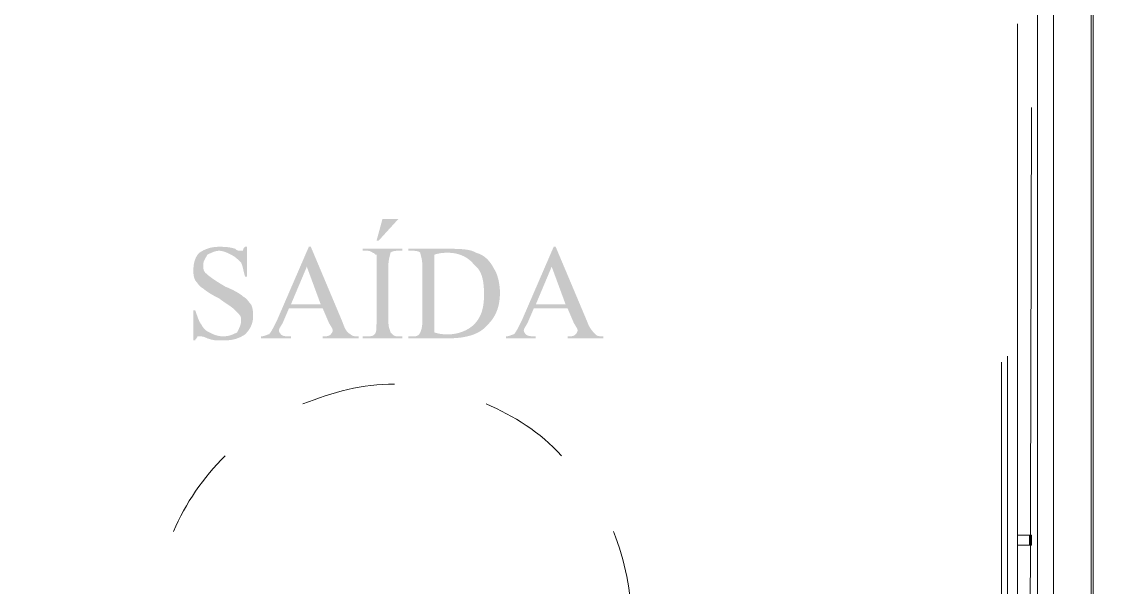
# Model space of a CAD drawing. Header units: metres. Extents: x 2999 to 3164, y 1641 to 1678.
# Drawn here: x 3006.561 to 3007.221, y 1648.016 to 1648.356 of the extents above; entities that cross this region are included whole.
import ezdxf

# ---------------------------------------------------------------- set-up
doc = ezdxf.new("R2010")
doc.units = ezdxf.units.M
doc.linetypes.add('CONTORNO_QUADRO_T', pattern=[0.35, 0.2, -0.15])

msp = doc.modelspace()

# ---------------------------------------------------------------- hatches: boundary and pattern name
at = {"true_color": 0x000007}
h = msp.add_hatch(color=7, dxfattribs=at)
h.paths.add_polyline_path([(3006.6968, 1648.22109), (3006.6968, 1648.20313), (3006.69561, 1648.20313), (3006.69561, 1648.20313), (3006.69546, 1648.20357), (3006.69533, 1648.20401), (3006.69521, 1648.20443), (3006.6951, 1648.20483), (3006.69499, 1648.20523), (3006.69489, 1648.20562), (3006.6948, 1648.206), (3006.69472, 1648.20637), (3006.69464, 1648.20673), (3006.69456, 1648.20708), (3006.69448, 1648.20743), (3006.69441, 1648.20777), (3006.69433, 1648.20811), (3006.69426, 1648.20843), (3006.69418, 1648.20876), (3006.6941, 1648.20907), (3006.69401, 1648.20939), (3006.69392, 1648.2097), (3006.69382, 1648.21001), (3006.69372, 1648.21031), (3006.69361, 1648.21061), (3006.69349, 1648.21091), (3006.69335, 1648.21121), (3006.69321, 1648.21151), (3006.69321, 1648.21151), (3006.69292, 1648.21181), (3006.69264, 1648.21209), (3006.69236, 1648.21236), (3006.6921, 1648.21262), (3006.69185, 1648.21286), (3006.6916, 1648.2131), (3006.69136, 1648.21333), (3006.69113, 1648.21355), (3006.6909, 1648.21376), (3006.69067, 1648.21397), (3006.69044, 1648.21417), (3006.69022, 1648.21436), (3006.68999, 1648.21454), (3006.68977, 1648.21472), (3006.68954, 1648.21489), (3006.68931, 1648.21506), (3006.68907, 1648.21522), (3006.68883, 1648.21539), (3006.68859, 1648.21554), (3006.68833, 1648.2157), (3006.68807, 1648.21585), (3006.6878, 1648.216), (3006.68752, 1648.21615), (3006.68722, 1648.2163), (3006.68693, 1648.21645), (3006.68663, 1648.2166), (3006.68633, 1648.21675), (3006.68603, 1648.2169), (3006.68573, 1648.21704), (3006.68543, 1648.21718), (3006.68513, 1648.21732), (3006.68483, 1648.21745), (3006.68453, 1648.21759), (3006.68423, 1648.21771), (3006.68393, 1648.21783), (3006.68363, 1648.21795), (3006.68333, 1648.21806), (3006.68303, 1648.21816), (3006.68273, 1648.21825), (3006.68244, 1648.21834), (3006.68214, 1648.21842), (3006.68184, 1648.21849), (3006.68154, 1648.21855), (3006.68124, 1648.2186), (3006.68094, 1648.21864), (3006.68064, 1648.21867), (3006.68034, 1648.21869), (3006.68004, 1648.2187), (3006.67974, 1648.21869), (3006.67944, 1648.21867), (3006.67914, 1648.21864), (3006.67884, 1648.2186), (3006.67854, 1648.21855), (3006.67824, 1648.21849), (3006.67795, 1648.21842), (3006.67765, 1648.21834), (3006.67735, 1648.21825), (3006.67705, 1648.21816), (3006.67675, 1648.21806), (3006.67645, 1648.21795), (3006.67615, 1648.21783), (3006.67585, 1648.21771), (3006.67555, 1648.21759), (3006.67525, 1648.21745), (3006.67495, 1648.21732), (3006.67465, 1648.21718), (3006.67435, 1648.21704), (3006.67405, 1648.2169), (3006.67375, 1648.21675), (3006.67346, 1648.2166), (3006.67316, 1648.21645), (3006.67286, 1648.2163), (3006.67271, 1648.21601), (3006.67256, 1648.21573), (3006.67241, 1648.21546), (3006.67226, 1648.21519), (3006.67212, 1648.21494), (3006.67198, 1648.21469), (3006.67184, 1648.21445), (3006.6717, 1648.21422), (3006.67157, 1648.21399), (3006.67145, 1648.21376), (3006.67133, 1648.21353), (3006.67121, 1648.21331), (3006.6711, 1648.21308), (3006.671, 1648.21286), (3006.6709, 1648.21263), (3006.67082, 1648.2124), (3006.67074, 1648.21216), (3006.67067, 1648.21192), (3006.67061, 1648.21168), (3006.67056, 1648.21142), (3006.67052, 1648.21116), (3006.67049, 1648.21089), (3006.67047, 1648.21061), (3006.67046, 1648.21032), (3006.67046, 1648.21002), (3006.67046, 1648.20974), (3006.67046, 1648.20947), (3006.67047, 1648.20921), (3006.67047, 1648.20896), (3006.67048, 1648.20873), (3006.67049, 1648.2085), (3006.67051, 1648.20828), (3006.67053, 1648.20806), (3006.67055, 1648.20786), (3006.67058, 1648.20766), (3006.67061, 1648.20747), (3006.67065, 1648.20729), (3006.6707, 1648.20711), (3006.67075, 1648.20694), (3006.67082, 1648.20677), (3006.67089, 1648.2066), (3006.67097, 1648.20644), (3006.67106, 1648.20629), (3006.67116, 1648.20613), (3006.67126, 1648.20598), (3006.67138, 1648.20583), (3006.67152, 1648.20568), (3006.67166, 1648.20553), (3006.67197, 1648.20523), (3006.67228, 1648.20493), (3006.67262, 1648.20463), (3006.67296, 1648.20432), (3006.67332, 1648.20402), (3006.6737, 1648.20371), (3006.67409, 1648.2034), (3006.6745, 1648.20309), (3006.67492, 1648.20277), (3006.67536, 1648.20245), (3006.67582, 1648.20212), (3006.6763, 1648.20178), (3006.6768, 1648.20144), (3006.67731, 1648.2011), (3006.67784, 1648.20074), (3006.6784, 1648.20038), (3006.67898, 1648.20001), (3006.67957, 1648.19963), (3006.68019, 1648.19925), (3006.68083, 1648.19885), (3006.6815, 1648.19844), (3006.68219, 1648.19802), (3006.6829, 1648.19759), (3006.68363, 1648.19715), (3006.68437, 1648.19685), (3006.68508, 1648.19655), (3006.68577, 1648.19625), (3006.68643, 1648.19595), (3006.68706, 1648.19566), (3006.68767, 1648.19537), (3006.68826, 1648.19508), (3006.68882, 1648.1948), (3006.68936, 1648.19451), (3006.68987, 1648.19424), (3006.69035, 1648.19397), (3006.69082, 1648.1937), (3006.69125, 1648.19344), (3006.69166, 1648.19319), (3006.69205, 1648.19295), (3006.69241, 1648.19271), (3006.69275, 1648.19248), (3006.69306, 1648.19226), (3006.69335, 1648.19205), (3006.69361, 1648.19185), (3006.69385, 1648.19166), (3006.69406, 1648.19148), (3006.69425, 1648.19131), (3006.69441, 1648.19116), (3006.6947, 1648.191), (3006.69498, 1648.19084), (3006.69525, 1648.19066), (3006.69551, 1648.19047), (3006.69576, 1648.19028), (3006.696, 1648.19007), (3006.69623, 1648.18987), (3006.69645, 1648.18965), (3006.69666, 1648.18943), (3006.69686, 1648.18921), (3006.69706, 1648.18899), (3006.69725, 1648.18876), (3006.69744, 1648.18854), (3006.69761, 1648.18832), (3006.69779, 1648.1881), (3006.69796, 1648.18788), (3006.69812, 1648.18766), (3006.69828, 1648.18745), (3006.69844, 1648.18725), (3006.69859, 1648.18706), (3006.69875, 1648.18687), (3006.6989, 1648.18669), (3006.69905, 1648.18653), (3006.6992, 1648.18637), (3006.69934, 1648.18607), (3006.69947, 1648.18577), (3006.69959, 1648.18547), (3006.6997, 1648.18517), (3006.6998, 1648.18487), (3006.69989, 1648.18457), (3006.69997, 1648.18427), (3006.70004, 1648.18398), (3006.7001, 1648.18368), (3006.70016, 1648.18338), (3006.7002, 1648.18308), (3006.70024, 1648.18278), (3006.70028, 1648.18248), (3006.70031, 1648.18218), (3006.70033, 1648.18188), (3006.70035, 1648.18158), (3006.70036, 1648.18128), (3006.70038, 1648.18098), (3006.70038, 1648.18068), (3006.70039, 1648.18038), (3006.70039, 1648.18008), (3006.70039, 1648.17978), (3006.70039, 1648.17949), (3006.70039, 1648.17919), (3006.70039, 1648.17874), (3006.70037, 1648.17829), (3006.70034, 1648.17784), (3006.70029, 1648.17739), (3006.70023, 1648.17694), (3006.70015, 1648.17649), (3006.70006, 1648.17604), (3006.69995, 1648.17559), (3006.69983, 1648.17515), (3006.69968, 1648.1747), (3006.69952, 1648.17425), (3006.69935, 1648.1738), (3006.69915, 1648.17335), (3006.69893, 1648.1729), (3006.6987, 1648.17245), (3006.69844, 1648.172), (3006.69817, 1648.17155), (3006.69787, 1648.1711), (3006.69755, 1648.17066), (3006.69721, 1648.17021), (3006.69684, 1648.16976), (3006.69645, 1648.16931), (3006.69604, 1648.16886), (3006.69561, 1648.16841), (3006.69516, 1648.16812), (3006.69471, 1648.16784), (3006.69426, 1648.16757), (3006.6938, 1648.16731), (3006.69335, 1648.16707), (3006.69289, 1648.16684), (3006.69243, 1648.16662), (3006.69197, 1648.16642), (3006.6915, 1648.16622), (3006.69103, 1648.16604), (3006.69055, 1648.16587), (3006.69007, 1648.16572), (3006.68958, 1648.16557), (3006.68908, 1648.16544), (3006.68858, 1648.16532), (3006.68807, 1648.16522), (3006.68755, 1648.16512), (3006.68702, 1648.16504), (3006.68648, 1648.16497), (3006.68593, 1648.16492), (3006.68537, 1648.16487), (3006.68481, 1648.16484), (3006.68423, 1648.16483), (3006.68363, 1648.16482), (3006.68334, 1648.16482), (3006.68306, 1648.16482), (3006.68279, 1648.16482), (3006.68253, 1648.16482), (3006.68228, 1648.16482), (3006.68204, 1648.16482), (3006.68181, 1648.16482), (3006.68159, 1648.16482), (3006.68138, 1648.16482), (3006.68118, 1648.16482), (3006.68098, 1648.16482), (3006.68079, 1648.16482), (3006.6806, 1648.16482), (3006.68043, 1648.16482), (3006.68025, 1648.16482), (3006.68009, 1648.16482), (3006.67992, 1648.16482), (3006.67976, 1648.16482), (3006.6796, 1648.16482), (3006.67945, 1648.16482), (3006.67929, 1648.16482), (3006.67914, 1648.16482), (3006.67899, 1648.16482), (3006.67884, 1648.16482), (3006.67869, 1648.16482), (3006.67854, 1648.16482), (3006.67839, 1648.16482), (3006.67823, 1648.16482), (3006.67807, 1648.16483), (3006.67791, 1648.16484), (3006.67774, 1648.16485), (3006.67756, 1648.16486), (3006.67737, 1648.16488), (3006.67717, 1648.16491), (3006.67697, 1648.16493), (3006.67675, 1648.16497), (3006.67652, 1648.16501), (3006.67627, 1648.16506), (3006.67601, 1648.16511), (3006.67574, 1648.16517), (3006.67545, 1648.16524), (3006.67514, 1648.16532), (3006.67481, 1648.16541), (3006.67446, 1648.16551), (3006.6741, 1648.16562), (3006.67371, 1648.16574), (3006.67329, 1648.16587), (3006.67286, 1648.16602), (3006.67256, 1648.16616), (3006.67228, 1648.16629), (3006.67201, 1648.16641), (3006.67175, 1648.16652), (3006.67151, 1648.16662), (3006.67127, 1648.16671), (3006.67104, 1648.16679), (3006.67082, 1648.16686), (3006.67061, 1648.16692), (3006.6704, 1648.16698), (3006.6702, 1648.16702), (3006.67001, 1648.16706), (3006.66983, 1648.1671), (3006.66965, 1648.16713), (3006.66948, 1648.16715), (3006.66931, 1648.16717), (3006.66915, 1648.16718), (3006.66898, 1648.16719), (3006.66883, 1648.1672), (3006.66867, 1648.16721), (3006.66852, 1648.16721), (3006.66837, 1648.16721), (3006.66822, 1648.16721), (3006.66807, 1648.16721), (3006.66806, 1648.16721), (3006.66804, 1648.16721), (3006.66802, 1648.16721), (3006.66798, 1648.16721), (3006.66793, 1648.16721), (3006.66788, 1648.16721), (3006.66782, 1648.16721), (3006.66776, 1648.16721), (3006.66769, 1648.16721), (3006.66762, 1648.16721), (3006.66754, 1648.16721), (3006.66747, 1648.16721), (3006.66739, 1648.16721), (3006.66732, 1648.16721), (3006.66725, 1648.16721), (3006.66718, 1648.16721), (3006.66712, 1648.16721), (3006.66706, 1648.16721), (3006.667, 1648.16721), (3006.66696, 1648.16721), (3006.66692, 1648.16721), (3006.66689, 1648.16721), (3006.66688, 1648.16721), (3006.66687, 1648.16721), (3006.66686, 1648.16707), (3006.66685, 1648.16694), (3006.66682, 1648.16682), (3006.66678, 1648.1667), (3006.66674, 1648.1666), (3006.66668, 1648.1665), (3006.66662, 1648.16641), (3006.66656, 1648.16633), (3006.66649, 1648.16625), (3006.66642, 1648.16617), (3006.66635, 1648.16609), (3006.66627, 1648.16602), (3006.6662, 1648.16594), (3006.66612, 1648.16587), (3006.66605, 1648.16579), (3006.66598, 1648.16571), (3006.66592, 1648.16562), (3006.66586, 1648.16553), (3006.66581, 1648.16543), (3006.66576, 1648.16533), (3006.66572, 1648.16522), (3006.6657, 1648.16509), (3006.66568, 1648.16496), (3006.66567, 1648.16482), (3006.66448, 1648.16482), (3006.66448, 1648.18278), (3006.66567, 1648.18278), (3006.66567, 1648.18278), (3006.66582, 1648.18233), (3006.66597, 1648.18188), (3006.66612, 1648.18144), (3006.66627, 1648.18099), (3006.66642, 1648.18055), (3006.66657, 1648.18012), (3006.66672, 1648.17969), (3006.66687, 1648.17927), (3006.66702, 1648.17886), (3006.66717, 1648.17846), (3006.66732, 1648.17807), (3006.66747, 1648.17769), (3006.66762, 1648.17732), (3006.66777, 1648.17697), (3006.66792, 1648.17663), (3006.66807, 1648.1763), (3006.66822, 1648.176), (3006.66837, 1648.17571), (3006.66852, 1648.17544), (3006.66867, 1648.17518), (3006.66882, 1648.17495), (3006.66897, 1648.17474), (3006.66912, 1648.17456), (3006.66927, 1648.1744), (3006.66927, 1648.1744), (3006.66941, 1648.1741), (3006.66957, 1648.17382), (3006.66972, 1648.17355), (3006.66987, 1648.17329), (3006.67002, 1648.17305), (3006.67018, 1648.17281), (3006.67034, 1648.17258), (3006.67051, 1648.17236), (3006.67068, 1648.17215), (3006.67085, 1648.17194), (3006.67103, 1648.17174), (3006.67121, 1648.17155), (3006.6714, 1648.17137), (3006.6716, 1648.17119), (3006.6718, 1648.17102), (3006.67201, 1648.17085), (3006.67223, 1648.17069), (3006.67246, 1648.17052), (3006.6727, 1648.17037), (3006.67295, 1648.17021), (3006.67321, 1648.17006), (3006.67348, 1648.16991), (3006.67376, 1648.16976), (3006.67405, 1648.16961), (3006.67435, 1648.16946), (3006.67465, 1648.16931), (3006.67495, 1648.16916), (3006.67526, 1648.16901), (3006.67556, 1648.16887), (3006.67587, 1648.16873), (3006.67618, 1648.16859), (3006.67649, 1648.16846), (3006.67681, 1648.16832), (3006.67713, 1648.1682), (3006.67746, 1648.16808), (3006.6778, 1648.16796), (3006.67814, 1648.16785), (3006.67848, 1648.16775), (3006.67884, 1648.16766), (3006.6792, 1648.16757), (3006.67957, 1648.16749), (3006.67995, 1648.16742), (3006.68034, 1648.16736), (3006.68073, 1648.16731), (3006.68114, 1648.16727), (3006.68156, 1648.16724), (3006.68199, 1648.16722), (3006.68244, 1648.16721), (3006.68288, 1648.16722), (3006.68331, 1648.16724), (3006.68373, 1648.16727), (3006.68414, 1648.16731), (3006.68454, 1648.16736), (3006.68492, 1648.16742), (3006.6853, 1648.16749), (3006.68567, 1648.16757), (3006.68603, 1648.16766), (3006.68639, 1648.16775), (3006.68673, 1648.16785), (3006.68707, 1648.16796), (3006.68741, 1648.16808), (3006.68774, 1648.1682), (3006.68806, 1648.16832), (3006.68838, 1648.16846), (3006.68869, 1648.16859), (3006.689, 1648.16873), (3006.68931, 1648.16887), (3006.68961, 1648.16901), (3006.68992, 1648.16916), (3006.69022, 1648.16931), (3006.69052, 1648.16946), (3006.69082, 1648.16961), (3006.69097, 1648.16991), (3006.69111, 1648.17021), (3006.69126, 1648.17051), (3006.69141, 1648.17081), (3006.69155, 1648.1711), (3006.6917, 1648.1714), (3006.69183, 1648.1717), (3006.69197, 1648.172), (3006.6921, 1648.1723), (3006.69223, 1648.1726), (3006.69235, 1648.1729), (3006.69246, 1648.1732), (3006.69257, 1648.1735), (3006.69267, 1648.1738), (3006.69277, 1648.1741), (3006.69286, 1648.1744), (3006.69293, 1648.1747), (3006.693, 1648.175), (3006.69307, 1648.1753), (3006.69312, 1648.17559), (3006.69316, 1648.17589), (3006.69319, 1648.17619), (3006.6932, 1648.17649), (3006.69321, 1648.17679), (3006.69321, 1648.17694), (3006.69321, 1648.17709), (3006.69321, 1648.17724), (3006.69321, 1648.17739), (3006.6932, 1648.17754), (3006.69319, 1648.17769), (3006.69318, 1648.17784), (3006.69317, 1648.17799), (3006.69315, 1648.17814), (3006.69312, 1648.17829), (3006.6931, 1648.17844), (3006.69306, 1648.17859), (3006.69302, 1648.17874), (3006.69297, 1648.17889), (3006.69292, 1648.17904), (3006.69286, 1648.17919), (3006.69279, 1648.17934), (3006.69271, 1648.17949), (3006.69262, 1648.17964), (3006.69252, 1648.17978), (3006.69241, 1648.17993), (3006.69229, 1648.18008), (3006.69216, 1648.18023), (3006.69201, 1648.18038), (3006.69186, 1648.18053), (3006.69171, 1648.18068), (3006.69156, 1648.18083), (3006.69141, 1648.18098), (3006.69127, 1648.18113), (3006.69112, 1648.18128), (3006.69097, 1648.18143), (3006.69082, 1648.18158), (3006.69067, 1648.18173), (3006.69052, 1648.18188), (3006.69037, 1648.18203), (3006.69022, 1648.18218), (3006.69007, 1648.18233), (3006.68992, 1648.18248), (3006.68977, 1648.18263), (3006.68962, 1648.18278), (3006.68947, 1648.18293), (3006.68932, 1648.18308), (3006.68917, 1648.18323), (3006.68902, 1648.18338), (3006.68887, 1648.18353), (3006.68872, 1648.18368), (3006.68857, 1648.18383), (3006.68842, 1648.18398), (3006.68827, 1648.18413), (3006.6881, 1648.18428), (3006.68791, 1648.18443), (3006.68772, 1648.18459), (3006.68751, 1648.18475), (3006.68728, 1648.18491), (3006.68704, 1648.18508), (3006.68678, 1648.18526), (3006.68651, 1648.18545), (3006.68621, 1648.18565), (3006.68591, 1648.18585), (3006.68558, 1648.18607), (3006.68523, 1648.1863), (3006.68487, 1648.18655), (3006.68448, 1648.1868), (3006.68408, 1648.18708), (3006.68365, 1648.18737), (3006.6832, 1648.18768), (3006.68273, 1648.18801), (3006.68224, 1648.18835), (3006.68173, 1648.18872), (3006.68119, 1648.18911), (3006.68063, 1648.18953), (3006.68004, 1648.18996), (3006.67945, 1648.19026), (3006.67887, 1648.19056), (3006.6783, 1648.19086), (3006.67775, 1648.19115), (3006.67721, 1648.19145), (3006.67669, 1648.19174), (3006.67619, 1648.19203), (3006.67569, 1648.19231), (3006.67522, 1648.19259), (3006.67476, 1648.19287), (3006.67433, 1648.19314), (3006.6739, 1648.1934), (3006.6735, 1648.19366), (3006.67312, 1648.19391), (3006.67276, 1648.19416), (3006.67241, 1648.1944), (3006.67209, 1648.19462), (3006.67179, 1648.19484), (3006.67151, 1648.19505), (3006.67126, 1648.19526), (3006.67102, 1648.19545), (3006.67081, 1648.19562), (3006.67062, 1648.19579), (3006.67046, 1648.19595), (3006.67017, 1648.1961), (3006.66989, 1648.19627), (3006.66962, 1648.19645), (3006.66936, 1648.19664), (3006.66911, 1648.19683), (3006.66887, 1648.19703), (3006.66864, 1648.19724), (3006.66842, 1648.19746), (3006.66821, 1648.19767), (3006.66801, 1648.1979), (3006.66781, 1648.19812), (3006.66762, 1648.19834), (3006.66743, 1648.19857), (3006.66726, 1648.19879), (3006.66708, 1648.19901), (3006.66691, 1648.19923), (3006.66675, 1648.19944), (3006.66659, 1648.19965), (3006.66643, 1648.19985), (3006.66628, 1648.20005), (3006.66612, 1648.20024), (3006.66597, 1648.20041), (3006.66582, 1648.20058), (3006.66567, 1648.20074), (3006.66553, 1648.20104), (3006.6654, 1648.20134), (3006.66528, 1648.20163), (3006.66517, 1648.20193), (3006.66507, 1648.20222), (3006.66498, 1648.20251), (3006.6649, 1648.2028), (3006.66483, 1648.20309), (3006.66477, 1648.20337), (3006.66471, 1648.20364), (3006.66467, 1648.20391), (3006.66463, 1648.20418), (3006.66459, 1648.20444), (3006.66456, 1648.20469), (3006.66454, 1648.20493), (3006.66452, 1648.20517), (3006.66451, 1648.2054), (3006.66449, 1648.20562), (3006.66449, 1648.20583), (3006.66448, 1648.20603), (3006.66448, 1648.20622), (3006.66448, 1648.2064), (3006.66448, 1648.20657), (3006.66448, 1648.20672), (3006.66448, 1648.20732), (3006.6645, 1648.2079), (3006.66453, 1648.20846), (3006.66458, 1648.20902), (3006.66463, 1648.20956), (3006.6647, 1648.21009), (3006.66478, 1648.21061), (3006.66488, 1648.21111), (3006.66498, 1648.21161), (3006.6651, 1648.21209), (3006.66523, 1648.21255), (3006.66537, 1648.21301), (3006.66553, 1648.21345), (3006.6657, 1648.21388), (3006.66588, 1648.2143), (3006.66607, 1648.21471), (3006.66628, 1648.2151), (3006.6665, 1648.21548), (3006.66673, 1648.21585), (3006.66697, 1648.2162), (3006.66723, 1648.21655), (3006.66749, 1648.21688), (3006.66777, 1648.21719), (3006.66807, 1648.2175), (3006.66852, 1648.21779), (3006.66897, 1648.21807), (3006.66942, 1648.21834), (3006.66987, 1648.2186), (3006.67032, 1648.21884), (3006.67078, 1648.21907), (3006.67124, 1648.21929), (3006.6717, 1648.21949), (3006.67217, 1648.21969), (3006.67264, 1648.21987), (3006.67312, 1648.22004), (3006.67361, 1648.22019), (3006.67409, 1648.22034), (3006.67459, 1648.22047), (3006.67509, 1648.22059), (3006.67561, 1648.22069), (3006.67613, 1648.22079), (3006.67665, 1648.22087), (3006.67719, 1648.22094), (3006.67774, 1648.22099), (3006.6783, 1648.22103), (3006.67887, 1648.22107), (3006.67945, 1648.22108), (3006.68004, 1648.22109), (3006.68035, 1648.22109), (3006.68066, 1648.22109), (3006.68099, 1648.22109), (3006.68133, 1648.22109), (3006.68168, 1648.22108), (3006.68204, 1648.22107), (3006.68241, 1648.22106), (3006.68279, 1648.22105), (3006.68318, 1648.22103), (3006.68357, 1648.221), (3006.68397, 1648.22098), (3006.68438, 1648.22094), (3006.6848, 1648.2209), (3006.68522, 1648.22085), (3006.68564, 1648.2208), (3006.68607, 1648.22074), (3006.68651, 1648.22067), (3006.68694, 1648.22059), (3006.68738, 1648.2205), (3006.68783, 1648.2204), (3006.68827, 1648.22029), (3006.68872, 1648.22017), (3006.68917, 1648.22004), (3006.68962, 1648.21989), (3006.68977, 1648.21975), (3006.68992, 1648.21962), (3006.69007, 1648.2195), (3006.69021, 1648.21939), (3006.69036, 1648.21929), (3006.6905, 1648.2192), (3006.69064, 1648.21912), (3006.69077, 1648.21905), (3006.6909, 1648.21899), (3006.69103, 1648.21893), (3006.69115, 1648.21889), (3006.69127, 1648.21885), (3006.69137, 1648.21881), (3006.69148, 1648.21878), (3006.69157, 1648.21876), (3006.69166, 1648.21874), (3006.69174, 1648.21873), (3006.69181, 1648.21872), (3006.69187, 1648.21871), (3006.69192, 1648.2187), (3006.69196, 1648.2187), (3006.69199, 1648.2187), (3006.69201, 1648.2187), (3006.69201, 1648.2187), (3006.69216, 1648.2187), (3006.69229, 1648.2187), (3006.69241, 1648.2187), (3006.69252, 1648.2187), (3006.69263, 1648.2187), (3006.69272, 1648.2187), (3006.69281, 1648.2187), (3006.6929, 1648.2187), (3006.69298, 1648.2187), (3006.69306, 1648.2187), (3006.69314, 1648.2187), (3006.69321, 1648.2187), (3006.69329, 1648.2187), (3006.69336, 1648.2187), (3006.69344, 1648.2187), (3006.69352, 1648.2187), (3006.69361, 1648.2187), (3006.6937, 1648.2187), (3006.69379, 1648.2187), (3006.6939, 1648.2187), (3006.69401, 1648.2187), (3006.69413, 1648.2187), (3006.69426, 1648.2187), (3006.69441, 1648.2187), (3006.69441, 1648.21884), (3006.69441, 1648.21897), (3006.69441, 1648.21909), (3006.69441, 1648.21921), (3006.69442, 1648.21931), (3006.69443, 1648.21941), (3006.69444, 1648.2195), (3006.69445, 1648.21958), (3006.69447, 1648.21966), (3006.69449, 1648.21974), (3006.69452, 1648.21982), (3006.69456, 1648.21989), (3006.6946, 1648.21997), (3006.69465, 1648.22004), (3006.6947, 1648.22012), (3006.69476, 1648.2202), (3006.69483, 1648.22029), (3006.69491, 1648.22038), (3006.695, 1648.22048), (3006.6951, 1648.22058), (3006.69521, 1648.22069), (3006.69533, 1648.22082), (3006.69546, 1648.22095), (3006.69561, 1648.22109), (3006.6968, 1648.22109), (3006.69561, 1648.22109)])
h.paths.add_polyline_path([(3006.7423, 1648.18398), (3006.72195, 1648.18398), (3006.71835, 1648.17559), (3006.71835, 1648.17559), (3006.7182, 1648.1753), (3006.71806, 1648.17502), (3006.71791, 1648.17475), (3006.71776, 1648.17449), (3006.71762, 1648.17424), (3006.71747, 1648.174), (3006.71734, 1648.17377), (3006.7172, 1648.17355), (3006.71707, 1648.17334), (3006.71694, 1648.17314), (3006.71682, 1648.17294), (3006.71671, 1648.17275), (3006.7166, 1648.17257), (3006.7165, 1648.17239), (3006.7164, 1648.17222), (3006.71631, 1648.17205), (3006.71623, 1648.17188), (3006.71616, 1648.17172), (3006.7161, 1648.17156), (3006.71605, 1648.17141), (3006.71601, 1648.17126), (3006.71598, 1648.17111), (3006.71597, 1648.17096), (3006.71596, 1648.17081), (3006.71596, 1648.17081), (3006.71597, 1648.17066), (3006.71598, 1648.17051), (3006.71601, 1648.17036), (3006.71605, 1648.17021), (3006.71609, 1648.17007), (3006.71615, 1648.16993), (3006.71621, 1648.16979), (3006.71627, 1648.16965), (3006.71634, 1648.16952), (3006.71641, 1648.1694), (3006.71648, 1648.16927), (3006.71656, 1648.16916), (3006.71663, 1648.16905), (3006.71671, 1648.16895), (3006.71678, 1648.16885), (3006.71685, 1648.16877), (3006.71691, 1648.16869), (3006.71697, 1648.16862), (3006.71702, 1648.16856), (3006.71707, 1648.1685), (3006.7171, 1648.16846), (3006.71713, 1648.16843), (3006.71715, 1648.16842), (3006.71716, 1648.16841), (3006.71731, 1648.16827), (3006.71746, 1648.16814), (3006.71761, 1648.16802), (3006.71777, 1648.16791), (3006.71793, 1648.16781), (3006.71809, 1648.16772), (3006.71826, 1648.16764), (3006.71844, 1648.16757), (3006.71863, 1648.16751), (3006.71883, 1648.16745), (3006.71903, 1648.1674), (3006.71925, 1648.16736), (3006.71948, 1648.16733), (3006.71973, 1648.1673), (3006.71999, 1648.16728), (3006.72026, 1648.16726), (3006.72055, 1648.16724), (3006.72086, 1648.16723), (3006.72119, 1648.16722), (3006.72154, 1648.16722), (3006.7219, 1648.16722), (3006.72229, 1648.16721), (3006.72271, 1648.16721), (3006.72314, 1648.16721), (3006.72314, 1648.16602), (3006.70518, 1648.16602), (3006.70518, 1648.16721), (3006.70518, 1648.16721), (3006.70548, 1648.16722), (3006.70576, 1648.16724), (3006.70603, 1648.16726), (3006.70629, 1648.1673), (3006.70654, 1648.16735), (3006.70677, 1648.1674), (3006.707, 1648.16746), (3006.70722, 1648.16752), (3006.70744, 1648.16759), (3006.70764, 1648.16766), (3006.70784, 1648.16774), (3006.70803, 1648.16781), (3006.70821, 1648.16789), (3006.70839, 1648.16796), (3006.70856, 1648.16803), (3006.70873, 1648.1681), (3006.7089, 1648.16816), (3006.70906, 1648.16822), (3006.70921, 1648.16828), (3006.70937, 1648.16832), (3006.70952, 1648.16836), (3006.70967, 1648.16839), (3006.70982, 1648.1684), (3006.70997, 1648.16841), (3006.70997, 1648.16841), (3006.71012, 1648.16857), (3006.71027, 1648.16874), (3006.71042, 1648.16892), (3006.71058, 1648.16911), (3006.71073, 1648.16933), (3006.71089, 1648.16955), (3006.71105, 1648.16979), (3006.71121, 1648.17005), (3006.71138, 1648.17033), (3006.71156, 1648.17062), (3006.71173, 1648.17093), (3006.71192, 1648.17125), (3006.71211, 1648.1716), (3006.71231, 1648.17197), (3006.71251, 1648.17235), (3006.71272, 1648.17276), (3006.71294, 1648.17318), (3006.71317, 1648.17363), (3006.71341, 1648.1741), (3006.71366, 1648.17459), (3006.71392, 1648.17511), (3006.71419, 1648.17564), (3006.71447, 1648.17621), (3006.71476, 1648.17679), (3006.73392, 1648.22109), (3006.73512, 1648.22109), (3006.75427, 1648.17559), (3006.75427, 1648.17559), (3006.75442, 1648.17515), (3006.75457, 1648.17472), (3006.75472, 1648.1743), (3006.75488, 1648.1739), (3006.75503, 1648.17351), (3006.75519, 1648.17312), (3006.75535, 1648.17276), (3006.75551, 1648.1724), (3006.75568, 1648.17206), (3006.75586, 1648.17173), (3006.75603, 1648.17141), (3006.75622, 1648.1711), (3006.75641, 1648.17081), (3006.75661, 1648.17053), (3006.75681, 1648.17026), (3006.75702, 1648.17001), (3006.75724, 1648.16976), (3006.75747, 1648.16953), (3006.75771, 1648.16931), (3006.75796, 1648.16911), (3006.75822, 1648.16892), (3006.75849, 1648.16873), (3006.75877, 1648.16857), (3006.75906, 1648.16841), (3006.75906, 1648.16841), (3006.75921, 1648.16827), (3006.75936, 1648.16814), (3006.75951, 1648.16802), (3006.75967, 1648.16791), (3006.75982, 1648.16781), (3006.75998, 1648.16772), (3006.76014, 1648.16764), (3006.7603, 1648.16757), (3006.76047, 1648.16751), (3006.76064, 1648.16745), (3006.76082, 1648.1674), (3006.76101, 1648.16736), (3006.7612, 1648.16733), (3006.76139, 1648.1673), (3006.7616, 1648.16728), (3006.76181, 1648.16726), (3006.76203, 1648.16724), (3006.76226, 1648.16723), (3006.7625, 1648.16722), (3006.76275, 1648.16722), (3006.76301, 1648.16722), (3006.76328, 1648.16721), (3006.76356, 1648.16721), (3006.76385, 1648.16721), (3006.76385, 1648.16602), (3006.7423, 1648.16602), (3006.7423, 1648.16721), (3006.7423, 1648.16721), (3006.74259, 1648.16721), (3006.74287, 1648.16721), (3006.74314, 1648.16722), (3006.7434, 1648.16722), (3006.74365, 1648.16722), (3006.74389, 1648.16723), (3006.74412, 1648.16724), (3006.74434, 1648.16726), (3006.74455, 1648.16728), (3006.74476, 1648.1673), (3006.74495, 1648.16733), (3006.74514, 1648.16736), (3006.74533, 1648.1674), (3006.74551, 1648.16745), (3006.74568, 1648.16751), (3006.74585, 1648.16757), (3006.74601, 1648.16764), (3006.74617, 1648.16772), (3006.74633, 1648.16781), (3006.74648, 1648.16791), (3006.74664, 1648.16802), (3006.74679, 1648.16814), (3006.74694, 1648.16827), (3006.74709, 1648.16841), (3006.74709, 1648.16841), (3006.74709, 1648.16842), (3006.74711, 1648.16843), (3006.74714, 1648.16846), (3006.74718, 1648.1685), (3006.74722, 1648.16856), (3006.74728, 1648.16862), (3006.74733, 1648.16869), (3006.7474, 1648.16877), (3006.74747, 1648.16885), (3006.74754, 1648.16895), (3006.74761, 1648.16905), (3006.74769, 1648.16916), (3006.74776, 1648.16927), (3006.74784, 1648.1694), (3006.74791, 1648.16952), (3006.74798, 1648.16965), (3006.74804, 1648.16979), (3006.7481, 1648.16993), (3006.74815, 1648.17007), (3006.7482, 1648.17021), (3006.74823, 1648.17036), (3006.74826, 1648.17051), (3006.74828, 1648.17066), (3006.74829, 1648.17081), (3006.74828, 1648.17096), (3006.74826, 1648.17111), (3006.74823, 1648.17126), (3006.74819, 1648.17141), (3006.74814, 1648.17156), (3006.74808, 1648.17172), (3006.74801, 1648.17188), (3006.74793, 1648.17205), (3006.74784, 1648.17222), (3006.74775, 1648.17239), (3006.74765, 1648.17257), (3006.74754, 1648.17275), (3006.74742, 1648.17294), (3006.7473, 1648.17314), (3006.74717, 1648.17334), (3006.74704, 1648.17355), (3006.74691, 1648.17377), (3006.74677, 1648.174), (3006.74663, 1648.17424), (3006.74648, 1648.17449), (3006.74634, 1648.17475), (3006.74619, 1648.17502), (3006.74604, 1648.1753), (3006.74589, 1648.17559), (3006.7423, 1648.18398), (3006.74589, 1648.17559)])
h.paths.add_polyline_path([(3006.7411, 1648.18637), (3006.73272, 1648.20912), (3006.72314, 1648.18637), (3006.7411, 1648.18637), (3006.72314, 1648.18637)])
h.paths.add_polyline_path([(3006.79019, 1648.16721), (3006.79019, 1648.16602), (3006.76624, 1648.16602), (3006.76624, 1648.16721), (3006.76864, 1648.16721), (3006.76864, 1648.16721), (3006.76893, 1648.16721), (3006.76921, 1648.16721), (3006.76948, 1648.16722), (3006.76974, 1648.16722), (3006.76999, 1648.16722), (3006.77023, 1648.16723), (3006.77046, 1648.16724), (3006.77068, 1648.16726), (3006.77089, 1648.16728), (3006.7711, 1648.1673), (3006.77129, 1648.16733), (3006.77148, 1648.16736), (3006.77167, 1648.1674), (3006.77185, 1648.16745), (3006.77202, 1648.16751), (3006.77219, 1648.16757), (3006.77235, 1648.16764), (3006.77251, 1648.16772), (3006.77267, 1648.16781), (3006.77282, 1648.16791), (3006.77298, 1648.16802), (3006.77313, 1648.16814), (3006.77328, 1648.16827), (3006.77343, 1648.16841), (3006.77343, 1648.16841), (3006.77357, 1648.16857), (3006.7737, 1648.16873), (3006.77382, 1648.16892), (3006.77393, 1648.16911), (3006.77403, 1648.16931), (3006.77412, 1648.16953), (3006.7742, 1648.16976), (3006.77427, 1648.17001), (3006.77433, 1648.17026), (3006.77439, 1648.17053), (3006.77444, 1648.17081), (3006.77448, 1648.1711), (3006.77451, 1648.17141), (3006.77454, 1648.17173), (3006.77456, 1648.17206), (3006.77458, 1648.1724), (3006.7746, 1648.17276), (3006.77461, 1648.17312), (3006.77462, 1648.17351), (3006.77462, 1648.1739), (3006.77462, 1648.1743), (3006.77463, 1648.17472), (3006.77463, 1648.17515), (3006.77463, 1648.17559), (3006.77463, 1648.21032), (3006.77463, 1648.21032), (3006.77463, 1648.21075), (3006.77463, 1648.21116), (3006.77463, 1648.21155), (3006.77463, 1648.21192), (3006.77463, 1648.21227), (3006.77463, 1648.2126), (3006.77463, 1648.21291), (3006.77463, 1648.2132), (3006.77463, 1648.21347), (3006.77463, 1648.21373), (3006.77463, 1648.21398), (3006.77463, 1648.21421), (3006.77463, 1648.21443), (3006.77463, 1648.21463), (3006.77463, 1648.21483), (3006.77463, 1648.21502), (3006.77463, 1648.21519), (3006.77463, 1648.21537), (3006.77463, 1648.21553), (3006.77463, 1648.21569), (3006.77463, 1648.21585), (3006.77463, 1648.216), (3006.77463, 1648.21615), (3006.77463, 1648.2163), (3006.77463, 1648.2163), (3006.77448, 1648.21631), (3006.77435, 1648.21633), (3006.77423, 1648.21635), (3006.77412, 1648.21639), (3006.77401, 1648.21644), (3006.77392, 1648.21649), (3006.77382, 1648.21655), (3006.77374, 1648.21661), (3006.77366, 1648.21668), (3006.77358, 1648.21675), (3006.7735, 1648.21683), (3006.77343, 1648.2169), (3006.77335, 1648.21698), (3006.77328, 1648.21705), (3006.7732, 1648.21712), (3006.77312, 1648.21719), (3006.77303, 1648.21725), (3006.77294, 1648.21731), (3006.77285, 1648.21736), (3006.77274, 1648.21741), (3006.77263, 1648.21745), (3006.77251, 1648.21748), (3006.77237, 1648.21749), (3006.77223, 1648.2175), (3006.77208, 1648.21764), (3006.77193, 1648.21777), (3006.77178, 1648.21789), (3006.77163, 1648.218), (3006.77148, 1648.2181), (3006.77133, 1648.21819), (3006.77118, 1648.21827), (3006.77103, 1648.21834), (3006.77088, 1648.2184), (3006.77073, 1648.21846), (3006.77059, 1648.21851), (3006.77044, 1648.21855), (3006.77029, 1648.21858), (3006.77014, 1648.21861), (3006.76999, 1648.21863), (3006.76984, 1648.21865), (3006.76969, 1648.21867), (3006.76954, 1648.21868), (3006.76939, 1648.21869), (3006.76924, 1648.21869), (3006.76909, 1648.21869), (3006.76894, 1648.2187), (3006.76879, 1648.2187), (3006.76864, 1648.2187), (3006.76624, 1648.2187), (3006.76624, 1648.21989), (3006.79019, 1648.21989), (3006.79019, 1648.2187), (3006.7878, 1648.2187), (3006.7878, 1648.2187), (3006.78764, 1648.2187), (3006.78747, 1648.2187), (3006.7873, 1648.21869), (3006.78711, 1648.21869), (3006.78691, 1648.21869), (3006.78671, 1648.21868), (3006.7865, 1648.21867), (3006.78629, 1648.21865), (3006.78607, 1648.21863), (3006.78585, 1648.21861), (3006.78563, 1648.21858), (3006.7854, 1648.21855), (3006.78518, 1648.21851), (3006.78495, 1648.21846), (3006.78473, 1648.2184), (3006.78451, 1648.21834), (3006.7843, 1648.21827), (3006.78409, 1648.21819), (3006.78389, 1648.2181), (3006.78369, 1648.218), (3006.78351, 1648.21789), (3006.78333, 1648.21777), (3006.78316, 1648.21764), (3006.78301, 1648.2175), (3006.78301, 1648.2175), (3006.783, 1648.21734), (3006.78298, 1648.21717), (3006.78296, 1648.21699), (3006.78292, 1648.2168), (3006.78287, 1648.2166), (3006.78282, 1648.21638), (3006.78276, 1648.21615), (3006.7827, 1648.2159), (3006.78263, 1648.21565), (3006.78256, 1648.21538), (3006.78248, 1648.2151), (3006.78241, 1648.21481), (3006.78233, 1648.2145), (3006.78226, 1648.21418), (3006.78219, 1648.21385), (3006.78212, 1648.21351), (3006.78206, 1648.21315), (3006.782, 1648.21278), (3006.78194, 1648.2124), (3006.7819, 1648.21201), (3006.78186, 1648.21161), (3006.78183, 1648.21119), (3006.78182, 1648.21076), (3006.78181, 1648.21032), (3006.78181, 1648.17559), (3006.78181, 1648.17559), (3006.78182, 1648.17516), (3006.78183, 1648.17474), (3006.78186, 1648.17436), (3006.7819, 1648.17399), (3006.78194, 1648.17364), (3006.782, 1648.17331), (3006.78206, 1648.173), (3006.78212, 1648.17271), (3006.78219, 1648.17244), (3006.78226, 1648.17218), (3006.78233, 1648.17193), (3006.78241, 1648.1717), (3006.78248, 1648.17148), (3006.78256, 1648.17128), (3006.78263, 1648.17108), (3006.7827, 1648.17089), (3006.78276, 1648.17072), (3006.78282, 1648.17054), (3006.78287, 1648.17038), (3006.78292, 1648.17022), (3006.78296, 1648.17006), (3006.78298, 1648.16991), (3006.783, 1648.16976), (3006.78301, 1648.16961), (3006.78301, 1648.16961), (3006.78301, 1648.1696), (3006.78303, 1648.16958), (3006.78306, 1648.16956), (3006.7831, 1648.16952), (3006.78314, 1648.16947), (3006.78319, 1648.16942), (3006.78325, 1648.16936), (3006.78332, 1648.1693), (3006.78339, 1648.16923), (3006.78346, 1648.16916), (3006.78353, 1648.16908), (3006.78361, 1648.16901), (3006.78368, 1648.16893), (3006.78375, 1648.16886), (3006.78383, 1648.16879), (3006.78389, 1648.16872), (3006.78396, 1648.16866), (3006.78402, 1648.1686), (3006.78407, 1648.16854), (3006.78412, 1648.1685), (3006.78415, 1648.16846), (3006.78418, 1648.16843), (3006.7842, 1648.16842), (3006.7842, 1648.16841), (3006.78435, 1648.16827), (3006.7845, 1648.16814), (3006.78465, 1648.16802), (3006.7848, 1648.16791), (3006.78495, 1648.16781), (3006.7851, 1648.16772), (3006.78525, 1648.16764), (3006.7854, 1648.16757), (3006.78555, 1648.16751), (3006.7857, 1648.16745), (3006.78585, 1648.1674), (3006.786, 1648.16736), (3006.78615, 1648.16733), (3006.7863, 1648.1673), (3006.78645, 1648.16728), (3006.7866, 1648.16726), (3006.78675, 1648.16724), (3006.7869, 1648.16723), (3006.78705, 1648.16722), (3006.7872, 1648.16722), (3006.78735, 1648.16722), (3006.7875, 1648.16721), (3006.78765, 1648.16721), (3006.7878, 1648.16721), (3006.79019, 1648.16721), (3006.7878, 1648.16721)])
h.paths.add_polyline_path([(3006.7878, 1648.23785), (3006.77582, 1648.22468), (3006.77463, 1648.22468), (3006.77822, 1648.23785), (3006.7878, 1648.23785), (3006.77822, 1648.23785)])
h.paths.add_polyline_path([(3006.79378, 1648.16602), (3006.79378, 1648.16721), (3006.79618, 1648.16721), (3006.79618, 1648.16721), (3006.79647, 1648.16721), (3006.79675, 1648.16721), (3006.79702, 1648.16722), (3006.79728, 1648.16722), (3006.79753, 1648.16724), (3006.79777, 1648.16725), (3006.798, 1648.16727), (3006.79822, 1648.1673), (3006.79843, 1648.16734), (3006.79863, 1648.16739), (3006.79883, 1648.16744), (3006.79902, 1648.16751), (3006.7992, 1648.16759), (3006.79938, 1648.16769), (3006.79956, 1648.1678), (3006.79972, 1648.16792), (3006.79989, 1648.16806), (3006.80005, 1648.16822), (3006.80021, 1648.1684), (3006.80036, 1648.1686), (3006.80051, 1648.16882), (3006.80067, 1648.16906), (3006.80082, 1648.16932), (3006.80097, 1648.16961), (3006.80097, 1648.16961), (3006.80097, 1648.16962), (3006.80099, 1648.16966), (3006.80102, 1648.16972), (3006.80105, 1648.1698), (3006.8011, 1648.16991), (3006.80115, 1648.17004), (3006.80121, 1648.17019), (3006.80128, 1648.17036), (3006.80134, 1648.17056), (3006.80142, 1648.17077), (3006.80149, 1648.171), (3006.80156, 1648.17125), (3006.80164, 1648.17153), (3006.80171, 1648.17181), (3006.80178, 1648.17212), (3006.80185, 1648.17245), (3006.80192, 1648.17279), (3006.80198, 1648.17314), (3006.80203, 1648.17352), (3006.80207, 1648.1739), (3006.80211, 1648.17431), (3006.80214, 1648.17472), (3006.80216, 1648.17515), (3006.80216, 1648.17559), (3006.80216, 1648.21032), (3006.80216, 1648.21032), (3006.80216, 1648.21076), (3006.80214, 1648.21119), (3006.80211, 1648.21161), (3006.80207, 1648.21201), (3006.80203, 1648.2124), (3006.80198, 1648.21278), (3006.80192, 1648.21315), (3006.80185, 1648.21351), (3006.80178, 1648.21385), (3006.80171, 1648.21418), (3006.80164, 1648.2145), (3006.80156, 1648.21481), (3006.80149, 1648.2151), (3006.80142, 1648.21538), (3006.80134, 1648.21565), (3006.80128, 1648.2159), (3006.80121, 1648.21615), (3006.80115, 1648.21638), (3006.8011, 1648.2166), (3006.80105, 1648.2168), (3006.80102, 1648.21699), (3006.80099, 1648.21717), (3006.80097, 1648.21734), (3006.80097, 1648.2175), (3006.80097, 1648.2175), (3006.80081, 1648.21764), (3006.80064, 1648.21777), (3006.80047, 1648.21789), (3006.80028, 1648.218), (3006.80008, 1648.2181), (3006.79988, 1648.21819), (3006.79967, 1648.21827), (3006.79946, 1648.21834), (3006.79924, 1648.2184), (3006.79902, 1648.21846), (3006.7988, 1648.21851), (3006.79857, 1648.21855), (3006.79835, 1648.21858), (3006.79812, 1648.21861), (3006.7979, 1648.21863), (3006.79768, 1648.21865), (3006.79747, 1648.21867), (3006.79726, 1648.21868), (3006.79706, 1648.21869), (3006.79686, 1648.21869), (3006.79668, 1648.21869), (3006.7965, 1648.2187), (3006.79633, 1648.2187), (3006.79618, 1648.2187), (3006.79378, 1648.2187), (3006.79378, 1648.21989), (3006.81653, 1648.21989), (3006.81653, 1648.21989), (3006.81743, 1648.21989), (3006.81832, 1648.21989), (3006.81922, 1648.21989), (3006.82011, 1648.21988), (3006.82099, 1648.21987), (3006.82186, 1648.21986), (3006.82273, 1648.21983), (3006.82358, 1648.21981), (3006.82442, 1648.21977), (3006.82525, 1648.21972), (3006.82606, 1648.21966), (3006.82686, 1648.21959), (3006.82763, 1648.21951), (3006.82839, 1648.21942), (3006.82912, 1648.21931), (3006.82983, 1648.21918), (3006.83052, 1648.21904), (3006.83118, 1648.21888), (3006.83181, 1648.21871), (3006.83241, 1648.21851), (3006.83298, 1648.21829), (3006.83352, 1648.21805), (3006.83402, 1648.21779), (3006.83449, 1648.2175), (3006.83449, 1648.2175), (3006.83508, 1648.21734), (3006.83566, 1648.21715), (3006.83623, 1648.21694), (3006.83678, 1648.21671), (3006.83733, 1648.21645), (3006.83786, 1648.21617), (3006.83837, 1648.21587), (3006.83888, 1648.21555), (3006.83937, 1648.21521), (3006.83985, 1648.21484), (3006.84032, 1648.21446), (3006.84078, 1648.21406), (3006.84122, 1648.21364), (3006.84165, 1648.2132), (3006.84207, 1648.21274), (3006.84247, 1648.21227), (3006.84286, 1648.21178), (3006.84325, 1648.21127), (3006.84361, 1648.21075), (3006.84397, 1648.21021), (3006.84431, 1648.20966), (3006.84464, 1648.20909), (3006.84496, 1648.20851), (3006.84527, 1648.20792), (3006.84556, 1648.20746), (3006.84584, 1648.20698), (3006.84611, 1648.20647), (3006.84636, 1648.20594), (3006.84661, 1648.2054), (3006.84684, 1648.20483), (3006.84706, 1648.20426), (3006.84726, 1648.20366), (3006.84745, 1648.20306), (3006.84764, 1648.20244), (3006.8478, 1648.20182), (3006.84796, 1648.20119), (3006.8481, 1648.20055), (3006.84823, 1648.1999), (3006.84835, 1648.19926), (3006.84846, 1648.19861), (3006.84855, 1648.19796), (3006.84863, 1648.19731), (3006.8487, 1648.19667), (3006.84876, 1648.19603), (3006.8488, 1648.1954), (3006.84883, 1648.19477), (3006.84885, 1648.19416), (3006.84886, 1648.19355), (3006.84884, 1648.19252), (3006.84881, 1648.19151), (3006.84875, 1648.19052), (3006.84866, 1648.18956), (3006.84855, 1648.18862), (3006.84841, 1648.1877), (3006.84825, 1648.1868), (3006.84806, 1648.18593), (3006.84785, 1648.18507), (3006.84761, 1648.18424), (3006.84735, 1648.18342), (3006.84706, 1648.18263), (3006.84675, 1648.18185), (3006.84641, 1648.18109), (3006.84605, 1648.18035), (3006.84566, 1648.17963), (3006.84525, 1648.17892), (3006.84482, 1648.17823), (3006.84436, 1648.17756), (3006.84387, 1648.1769), (3006.84336, 1648.17625), (3006.84282, 1648.17562), (3006.84226, 1648.175), (3006.84167, 1648.1744), (3006.84106, 1648.17367), (3006.8404, 1648.17297), (3006.83971, 1648.17232), (3006.83899, 1648.1717), (3006.83822, 1648.17111), (3006.83743, 1648.17056), (3006.8366, 1648.17005), (3006.83573, 1648.16956), (3006.83483, 1648.16911), (3006.8339, 1648.1687), (3006.83294, 1648.16831), (3006.83195, 1648.16796), (3006.83092, 1648.16764), (3006.82986, 1648.16735), (3006.82878, 1648.16709), (3006.82766, 1648.16686), (3006.82652, 1648.16666), (3006.82534, 1648.16648), (3006.82414, 1648.16634), (3006.82291, 1648.16622), (3006.82165, 1648.16613), (3006.82037, 1648.16607), (3006.81906, 1648.16603), (3006.81773, 1648.16602), (3006.79378, 1648.16602), (3006.81773, 1648.16602)])
h.paths.add_polyline_path([(3006.80935, 1648.16961), (3006.80935, 1648.16961), (3006.80979, 1648.16946), (3006.81022, 1648.16933), (3006.81064, 1648.16921), (3006.81105, 1648.1691), (3006.81145, 1648.169), (3006.81184, 1648.16892), (3006.81221, 1648.16884), (3006.81258, 1648.16877), (3006.81295, 1648.1687), (3006.8133, 1648.16865), (3006.81365, 1648.1686), (3006.81399, 1648.16856), (3006.81432, 1648.16853), (3006.81465, 1648.1685), (3006.81497, 1648.16847), (3006.81529, 1648.16846), (3006.8156, 1648.16844), (3006.81591, 1648.16843), (3006.81622, 1648.16842), (3006.81653, 1648.16842), (3006.81683, 1648.16841), (3006.81713, 1648.16841), (3006.81743, 1648.16841), (3006.81773, 1648.16841), (3006.81773, 1648.16841), (3006.81848, 1648.16842), (3006.81922, 1648.16846), (3006.81997, 1648.16852), (3006.82071, 1648.1686), (3006.82145, 1648.16871), (3006.82218, 1648.16884), (3006.82291, 1648.16899), (3006.82363, 1648.16916), (3006.82434, 1648.16936), (3006.82504, 1648.16957), (3006.82573, 1648.1698), (3006.82641, 1648.17006), (3006.82708, 1648.17033), (3006.82773, 1648.17062), (3006.82837, 1648.17092), (3006.82899, 1648.17125), (3006.8296, 1648.17159), (3006.83019, 1648.17195), (3006.83076, 1648.17232), (3006.83131, 1648.17271), (3006.83184, 1648.17311), (3006.83235, 1648.17352), (3006.83283, 1648.17395), (3006.83329, 1648.1744), (3006.83387, 1648.175), (3006.83442, 1648.17562), (3006.83492, 1648.17625), (3006.8354, 1648.17689), (3006.83584, 1648.17755), (3006.83625, 1648.17821), (3006.83663, 1648.17889), (3006.83697, 1648.17959), (3006.83729, 1648.18029), (3006.83758, 1648.18101), (3006.83784, 1648.18174), (3006.83808, 1648.18248), (3006.83829, 1648.18323), (3006.83848, 1648.184), (3006.83865, 1648.18478), (3006.83879, 1648.18557), (3006.83891, 1648.18638), (3006.83902, 1648.18719), (3006.8391, 1648.18802), (3006.83917, 1648.18886), (3006.83922, 1648.18972), (3006.83925, 1648.19059), (3006.83927, 1648.19146), (3006.83928, 1648.19236), (3006.83927, 1648.19339), (3006.83925, 1648.1944), (3006.83922, 1648.19539), (3006.83917, 1648.19635), (3006.8391, 1648.19728), (3006.83902, 1648.19819), (3006.83891, 1648.19908), (3006.83879, 1648.19994), (3006.83865, 1648.20077), (3006.83848, 1648.20159), (3006.83829, 1648.20237), (3006.83808, 1648.20313), (3006.83784, 1648.20387), (3006.83758, 1648.20458), (3006.83729, 1648.20526), (3006.83697, 1648.20593), (3006.83663, 1648.20656), (3006.83625, 1648.20717), (3006.83584, 1648.20776), (3006.8354, 1648.20832), (3006.83492, 1648.20886), (3006.83442, 1648.20937), (3006.83387, 1648.20985), (3006.83329, 1648.21032), (3006.83283, 1648.2109), (3006.83235, 1648.21146), (3006.83184, 1648.212), (3006.83131, 1648.21251), (3006.83076, 1648.213), (3006.83019, 1648.21346), (3006.8296, 1648.21389), (3006.82899, 1648.21431), (3006.82837, 1648.21469), (3006.82773, 1648.21505), (3006.82708, 1648.21539), (3006.82641, 1648.2157), (3006.82573, 1648.21599), (3006.82504, 1648.21625), (3006.82434, 1648.21649), (3006.82363, 1648.2167), (3006.82291, 1648.21689), (3006.82218, 1648.21705), (3006.82145, 1648.21719), (3006.82071, 1648.2173), (3006.81997, 1648.21739), (3006.81922, 1648.21745), (3006.81848, 1648.21749), (3006.81773, 1648.2175), (3006.81743, 1648.2175), (3006.81713, 1648.2175), (3006.81683, 1648.2175), (3006.81653, 1648.21749), (3006.81622, 1648.21749), (3006.81591, 1648.21748), (3006.8156, 1648.21747), (3006.81529, 1648.21745), (3006.81497, 1648.21744), (3006.81465, 1648.21741), (3006.81432, 1648.21738), (3006.81399, 1648.21735), (3006.81365, 1648.21731), (3006.8133, 1648.21726), (3006.81295, 1648.21721), (3006.81258, 1648.21714), (3006.81221, 1648.21707), (3006.81184, 1648.21699), (3006.81145, 1648.21691), (3006.81105, 1648.21681), (3006.81064, 1648.2167), (3006.81022, 1648.21658), (3006.80979, 1648.21645), (3006.80935, 1648.2163), (3006.80935, 1648.2163)])
h.paths.add_polyline_path([(3006.80935, 1648.16961), (3006.80935, 1648.2163)])
h.paths.add_polyline_path([(3006.88956, 1648.18398), (3006.86921, 1648.18398), (3006.86562, 1648.17559), (3006.86562, 1648.17559), (3006.86547, 1648.1753), (3006.86532, 1648.17502), (3006.86517, 1648.17475), (3006.86503, 1648.17449), (3006.86488, 1648.17424), (3006.86474, 1648.174), (3006.8646, 1648.17377), (3006.86447, 1648.17355), (3006.86434, 1648.17334), (3006.86421, 1648.17314), (3006.86409, 1648.17294), (3006.86397, 1648.17275), (3006.86386, 1648.17257), (3006.86376, 1648.17239), (3006.86367, 1648.17222), (3006.86358, 1648.17205), (3006.8635, 1648.17188), (3006.86343, 1648.17172), (3006.86337, 1648.17156), (3006.86332, 1648.17141), (3006.86328, 1648.17126), (3006.86325, 1648.17111), (3006.86323, 1648.17096), (3006.86322, 1648.17081), (3006.86322, 1648.17081), (3006.86323, 1648.17066), (3006.86325, 1648.17051), (3006.86328, 1648.17036), (3006.86331, 1648.17021), (3006.86336, 1648.17007), (3006.86341, 1648.16993), (3006.86347, 1648.16979), (3006.86354, 1648.16965), (3006.8636, 1648.16952), (3006.86368, 1648.1694), (3006.86375, 1648.16927), (3006.86382, 1648.16916), (3006.8639, 1648.16905), (3006.86397, 1648.16895), (3006.86404, 1648.16885), (3006.86411, 1648.16877), (3006.86418, 1648.16869), (3006.86423, 1648.16862), (3006.86429, 1648.16856), (3006.86433, 1648.1685), (3006.86437, 1648.16846), (3006.8644, 1648.16843), (3006.86442, 1648.16842), (3006.86442, 1648.16841), (3006.86458, 1648.16827), (3006.86475, 1648.16814), (3006.86492, 1648.16802), (3006.86511, 1648.16791), (3006.86532, 1648.16781), (3006.86553, 1648.16772), (3006.86575, 1648.16764), (3006.86597, 1648.16757), (3006.86621, 1648.16751), (3006.86646, 1648.16745), (3006.86671, 1648.1674), (3006.86697, 1648.16736), (3006.86723, 1648.16733), (3006.8675, 1648.1673), (3006.86778, 1648.16728), (3006.86806, 1648.16726), (3006.86834, 1648.16724), (3006.86863, 1648.16723), (3006.86892, 1648.16722), (3006.86922, 1648.16722), (3006.86951, 1648.16722), (3006.86981, 1648.16721), (3006.87011, 1648.16721), (3006.87041, 1648.16721), (3006.87041, 1648.16602), (3006.85245, 1648.16602), (3006.85245, 1648.16721), (3006.85245, 1648.16721), (3006.85274, 1648.16722), (3006.85302, 1648.16724), (3006.85329, 1648.16726), (3006.85355, 1648.1673), (3006.8538, 1648.16735), (3006.85404, 1648.1674), (3006.85427, 1648.16746), (3006.85449, 1648.16752), (3006.8547, 1648.16759), (3006.85491, 1648.16766), (3006.8551, 1648.16774), (3006.85529, 1648.16781), (3006.85548, 1648.16789), (3006.85566, 1648.16796), (3006.85583, 1648.16803), (3006.856, 1648.1681), (3006.85616, 1648.16816), (3006.85632, 1648.16822), (3006.85648, 1648.16828), (3006.85663, 1648.16832), (3006.85679, 1648.16836), (3006.85694, 1648.16839), (3006.85709, 1648.1684), (3006.85724, 1648.16841), (3006.85724, 1648.16841), (3006.85739, 1648.16857), (3006.85754, 1648.16874), (3006.85769, 1648.16892), (3006.85784, 1648.16911), (3006.858, 1648.16933), (3006.85815, 1648.16955), (3006.85832, 1648.16979), (3006.85848, 1648.17005), (3006.85865, 1648.17033), (3006.85882, 1648.17062), (3006.859, 1648.17093), (3006.85918, 1648.17125), (3006.85937, 1648.1716), (3006.85957, 1648.17197), (3006.85978, 1648.17235), (3006.85999, 1648.17276), (3006.86021, 1648.17318), (3006.86044, 1648.17363), (3006.86068, 1648.1741), (3006.86092, 1648.17459), (3006.86118, 1648.17511), (3006.86145, 1648.17564), (3006.86173, 1648.17621), (3006.86203, 1648.17679), (3006.88118, 1648.22109), (3006.88238, 1648.22109), (3006.90154, 1648.17559), (3006.90154, 1648.17559), (3006.90169, 1648.17515), (3006.90186, 1648.17472), (3006.90204, 1648.1743), (3006.90223, 1648.1739), (3006.90242, 1648.17351), (3006.90262, 1648.17312), (3006.90283, 1648.17276), (3006.90305, 1648.1724), (3006.90326, 1648.17206), (3006.90348, 1648.17173), (3006.90371, 1648.17141), (3006.90393, 1648.1711), (3006.90416, 1648.17081), (3006.90438, 1648.17053), (3006.9046, 1648.17026), (3006.90482, 1648.17001), (3006.90503, 1648.16976), (3006.90524, 1648.16953), (3006.90544, 1648.16931), (3006.90564, 1648.16911), (3006.90583, 1648.16892), (3006.906, 1648.16873), (3006.90617, 1648.16857), (3006.90633, 1648.16841), (3006.90633, 1648.16841), (3006.90648, 1648.16827), (3006.90663, 1648.16814), (3006.90678, 1648.16802), (3006.90693, 1648.16791), (3006.90709, 1648.16781), (3006.90724, 1648.16772), (3006.9074, 1648.16764), (3006.90757, 1648.16757), (3006.90774, 1648.16751), (3006.90791, 1648.16745), (3006.90809, 1648.1674), (3006.90827, 1648.16736), (3006.90846, 1648.16733), (3006.90866, 1648.1673), (3006.90886, 1648.16728), (3006.90908, 1648.16726), (3006.9093, 1648.16724), (3006.90953, 1648.16723), (3006.90976, 1648.16722), (3006.91001, 1648.16722), (3006.91027, 1648.16722), (3006.91054, 1648.16721), (3006.91082, 1648.16721), (3006.91112, 1648.16721), (3006.91112, 1648.16602), (3006.88956, 1648.16602), (3006.88956, 1648.16721), (3006.88956, 1648.16721), (3006.88986, 1648.16721), (3006.89014, 1648.16721), (3006.89041, 1648.16722), (3006.89067, 1648.16722), (3006.89092, 1648.16722), (3006.89116, 1648.16723), (3006.89138, 1648.16724), (3006.8916, 1648.16726), (3006.89182, 1648.16728), (3006.89202, 1648.1673), (3006.89222, 1648.16733), (3006.89241, 1648.16736), (3006.89259, 1648.1674), (3006.89277, 1648.16745), (3006.89294, 1648.16751), (3006.89311, 1648.16757), (3006.89328, 1648.16764), (3006.89344, 1648.16772), (3006.89359, 1648.16781), (3006.89375, 1648.16791), (3006.8939, 1648.16802), (3006.89405, 1648.16814), (3006.8942, 1648.16827), (3006.89435, 1648.16841), (3006.89435, 1648.16841), (3006.89436, 1648.16842), (3006.89438, 1648.16843), (3006.89441, 1648.16846), (3006.89444, 1648.1685), (3006.89449, 1648.16856), (3006.89454, 1648.16862), (3006.8946, 1648.16869), (3006.89466, 1648.16877), (3006.89473, 1648.16885), (3006.8948, 1648.16895), (3006.89488, 1648.16905), (3006.89495, 1648.16916), (3006.89503, 1648.16927), (3006.8951, 1648.1694), (3006.89517, 1648.16952), (3006.89524, 1648.16965), (3006.89531, 1648.16979), (3006.89536, 1648.16993), (3006.89542, 1648.17007), (3006.89546, 1648.17021), (3006.8955, 1648.17036), (3006.89553, 1648.17051), (3006.89555, 1648.17066), (3006.89555, 1648.17081), (3006.89555, 1648.17096), (3006.89553, 1648.17111), (3006.8955, 1648.17126), (3006.89546, 1648.17141), (3006.89541, 1648.17156), (3006.89535, 1648.17172), (3006.89528, 1648.17188), (3006.8952, 1648.17205), (3006.89511, 1648.17222), (3006.89501, 1648.17239), (3006.89491, 1648.17257), (3006.8948, 1648.17275), (3006.89469, 1648.17294), (3006.89457, 1648.17314), (3006.89444, 1648.17334), (3006.89431, 1648.17355), (3006.89417, 1648.17377), (3006.89404, 1648.174), (3006.89389, 1648.17424), (3006.89375, 1648.17449), (3006.8936, 1648.17475), (3006.89346, 1648.17502), (3006.89331, 1648.1753), (3006.89316, 1648.17559), (3006.88956, 1648.18398), (3006.89316, 1648.17559)])
h.paths.add_polyline_path([(3006.88837, 1648.18637), (3006.87999, 1648.20912), (3006.87041, 1648.18637), (3006.88837, 1648.18637), (3006.87041, 1648.18637)])

# ---------------------------------------------------------------- linework, layer by layer
at = {"color": 7, "linetype": 'Continuous', "lineweight": 20, "true_color": 0x000007}
for points in [[(3007.17212, 1648.94305), (3007.17212, 1647.76253), (3007.17212, 1647.76253)], [(3007.1817, 1648.94066), (3007.1817, 1647.76253), (3007.1817, 1647.76253)], [(3007.1817, 1648.93946), (3007.1817, 1647.76134), (3007.1817, 1647.76253)], [(3007.20445, 1648.93467), (3007.20445, 1647.67992), (3007.20445, 1647.67992)], [(3007.20565, 1648.93347), (3007.20565, 1647.67872), (3007.20565, 1647.67872)], [(3007.16015, 1647.79366), (3007.16015, 1648.35519), (3007.16015, 1648.35519)], [(3007.16853, 1647.81761), (3007.16733, 1647.82), (3007.16853, 1648.3049)], [(3007.15057, 1647.79606), (3007.15057, 1648.15165), (3007.15057, 1648.15165)], [(3007.15416, 1647.79486), (3007.15416, 1648.15524), (3007.15416, 1648.15524)], [(3007.16015, 1648.04749), (3007.16853, 1648.04749), (3007.16853, 1648.04749)], [(3007.16733, 1648.04749), (3007.16733, 1648.0415), (3007.16733, 1648.0415)], [(3007.16853, 1648.0415), (3007.16853, 1648.04749), (3007.16853, 1648.04749)], [(3007.16853, 1648.0415), (3007.16015, 1648.0415), (3007.16015, 1648.0415)]]:
    msp.add_lwpolyline(points, dxfattribs=at)
at = {"color": 30, "linetype": 'CONTORNO_QUADRO_T', "lineweight": 20, "ltscale": 0.1}
msp.add_open_spline([(3009.30089, 1646.21565), (3009.30089, 1647.76852), (3008.04135, 1649.02806), (3006.48728, 1649.02806), (3006.48728, 1649.02806), (3004.9344, 1649.02806), (3003.67487, 1647.76852), (3003.67487, 1646.21565), (3003.67487, 1646.21565), (3003.67487, 1644.66157), (3004.9344, 1643.40203), (3006.48728, 1643.40203), (3006.48728, 1643.40203), (3008.04135, 1643.40203), (3009.30089, 1644.66157), (3009.30089, 1646.21565)], degree=3, knots=[0, 0, 0, 0, 0.0625, 0.0625, 0.0625, 0.062501, 0.125, 0.125, 0.125, 0.125001, 0.1875, 0.1875, 0.1875, 0.187501, 1, 1, 1, 1], dxfattribs=at)
at = {"color": 7, "linetype": 'Continuous', "lineweight": 20, "true_color": 0x000007}
for points in [[(3006.7854, 1648.13848), (3006.76624, 1648.13848), (3006.74829, 1648.13369), (3006.73033, 1648.12651)], [(3006.88597, 1648.09538), (3006.8728, 1648.10974), (3006.85724, 1648.11932), (3006.84048, 1648.12651)], [(3006.68363, 1648.09538), (3006.67046, 1648.08221), (3006.65969, 1648.06664), (3006.6525, 1648.04988)], [(3006.92788, 1647.9948), (3006.92788, 1648.01396), (3006.92429, 1648.03192), (3006.9171, 1648.04988)]]:
    msp.add_open_spline(points, degree=3, dxfattribs=at)

doc.saveas('drawing.dxf')
